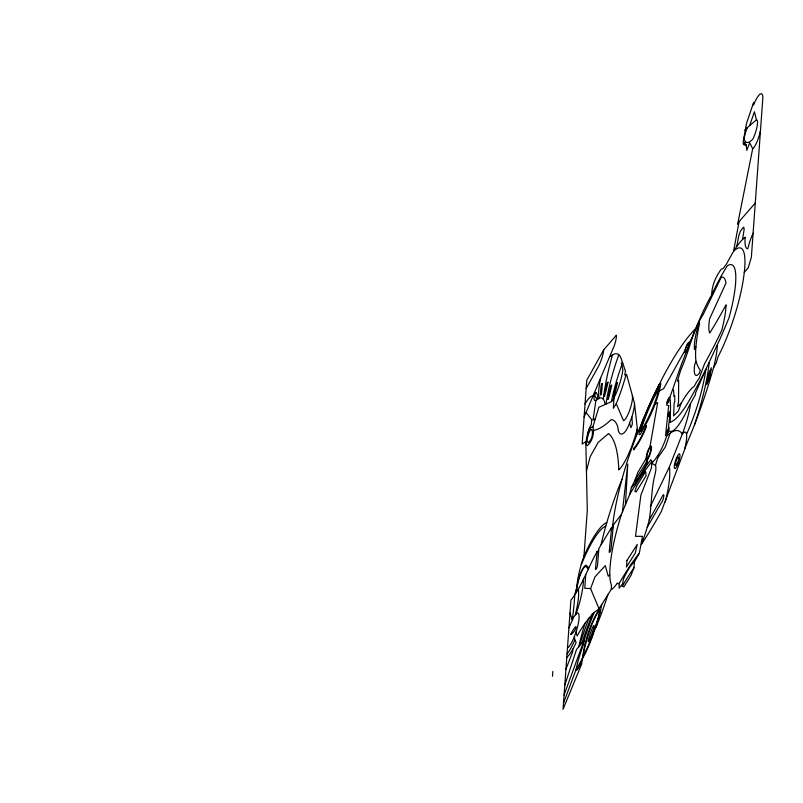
<?xml version="1.0" encoding="UTF-8"?>
<svg xmlns="http://www.w3.org/2000/svg" width="803" height="803" viewBox="0 0 803 803"><rect width="100%" height="100%" fill="white"/><g stroke="black" fill="none" stroke-linecap="round" stroke-linejoin="round"><path stroke-width="1.2" d="M693.28 334.801L695.83 328.477A91.151 20.085 -72.1 0 1 711.759 294.731A115.461 25.445 -72.1 0 1 727.297 265.863A63.598 14.012 -72.1 0 1 729.014 317.757A247.715 54.594 -72.1 0 1 719.207 340.763L705.887 369.239A247.715 54.594 -72.1 0 1 689.255 400.466A91.01 20.055 -72.1 0 1 669.712 422.298L669.752 415.773L668.487 427.648L669.2 427.748C665.697 440.174 660.929 453.645 651.775 463.261L651.404 468.008L640.864 495.24L635.514 536.334L642.47 536.314L639.339 553.116L634.38 562.03A38.504 8.482 -72.1 0 0 623.379 579.174L622.335 586.22L623.901 586.903L631.068 575.309L633.968 567.751L634.38 562.03M625.417 505.348L627.775 464.034L622.355 512.304M640.413 431.301C644.106 415.733 650.831 400.587 659.002 386.835L659.574 386.765C655.87 402.323 649.145 417.48 640.985 431.231L640.413 431.301A61.269 13.5 -72.1 0 1 659.484 388.21M694.384 332.171L692.226 337.29A11.854 2.61 -72.1 0 1 689.386 342.389L689.044 345.029M647.369 460.932L635.334 479.532L631.278 487.722L629.733 494.387L621.462 514.332L613.372 524.871A2.519 0.552 -72.1 0 1 612.127 528.685A2.519 0.552 -72.1 0 1 611.665 527.36L598.867 548.489L597.583 564.81A2.881 0.632 -72.1 0 1 596.378 568.705A2.881 0.632 -72.1 0 1 595.455 568.634L597.221 551.5C587.836 567.57 582.526 585.528 570.923 600.172L563.064 709.25L581.743 663.87L582.095 659.032L583.199 657.145A42.298 9.325 -72.1 0 0 594.933 629A34.208 7.538 -72.1 0 0 599.419 615.008L599.901 611.515L599.781 609.557L599.078 609.276C590.205 623.941 584.594 641.306 582.516 658.309L575.982 669.812L563.505 703.147M585.748 574.456L584.775 588.278L590.596 588.599L599.038 608.794L592.524 613.883L585.126 623.088A106.709 23.518 -72.1 0 0 577.146 635.986L576.022 632.051L577.367 627.494A18.288 4.035 -72.1 0 0 576.815 613.301L573.673 617.095L568.925 627.906M552.484 676.277L552.835 671.438M572.87 649.065L572.68 651.705L565.954 669.21M570 612.96L572.218 619.856A136.64 30.112 -72.1 0 0 574.707 594.852L576.935 586.943A34.378 7.578 -72.1 0 1 583.982 556.077L587.284 510.337L585.809 441.59L586.361 444.641L587.445 445.605C592.273 441.399 594.692 433.008 592.885 426.835L592.253 426.624C587.716 429.886 586.832 436.471 586.07 441.69M622.747 363.257L621.291 362.956L622.887 369.671A23.749 5.23 -72.1 0 1 614.064 397.766L613.301 408.325L616.282 403.708A59.462 13.109 -72.1 0 0 625.888 375.362L626.531 374.218L634.47 403.176L637.201 427.377L637.251 433.72A96.731 21.32 -72.1 0 0 623.198 474.964L620.91 483.296A96.731 21.32 -72.1 0 0 612.408 528.203M639.339 553.116A195.982 43.191 -72.1 0 0 619.243 583.359L619.093 588.157L622.496 584.022M631.278 487.722L632.443 486.518A93.851 20.687 -72.1 0 0 646.596 465.389L650.892 459.697L651.906 461.504L651.775 463.261L655.429 465.489A14.193 3.132 -72.1 0 1 654.254 477.534C651.183 491.546 651.635 506.02 649.215 519.973A46.885 10.329 -72.1 0 1 641.356 544.364A296.779 65.404 -72.1 0 0 661.341 511.421L687.278 442.463A139.702 30.785 -72.1 0 0 713.425 367.975L716.256 362.876L718.033 356.773A67.472 14.866 -72.1 0 0 744.251 272.448L748.286 267.65L751.367 257.271L762.85 97.745A20.517 4.517 -72.1 0 0 753.435 105.063L753.626 102.423L746.449 123.622L743.688 139.019A9.646 2.128 -72.1 0 0 743.698 144.691L745.114 142.141L744.923 144.781A2.861 0.632 -72.1 0 0 746.097 144.309L746.81 150.372L749.691 142.763L752.682 148.736L737.626 224.218L739.051 221.668L755.272 203.059M655.429 465.489L658.47 455.281M711.759 294.731C711.789 285.456 715.854 276.634 721.194 269.226L723.212 268.433L726.273 264.348L733.601 251.188A89.163 19.653 -72.1 0 1 745.224 237.116A35.493 7.819 -72.1 0 0 747.854 248.789A18.63 4.105 -72.1 0 1 753.094 233.191M599.038 608.794L611.234 589.482L611.535 585.407A74.027 16.311 -72.1 0 1 621.462 514.332M613.372 524.871L611.123 548.278A2.56 0.562 -72.1 0 1 610.049 551.731A2.56 0.562 -72.1 0 1 609.236 551.671L611.665 527.36M594.581 392.526A14.334 3.162 -72.1 0 0 595.946 400.275L592.995 420.18A20.687 4.557 -72.1 0 1 595.254 419.046M742.554 239.495L744.17 229.096L743.708 227.088L740.507 230.983L738.981 235.118L736.712 246.561M646.596 465.389L647.72 458.935M649.988 446.689L657.687 402.594L654.887 404.1M739.051 221.668L733.601 251.188A67.061 14.775 -72.1 0 1 744.251 272.448M688.482 346.424L688.854 343.222A6.364 1.405 -72.1 0 0 685.461 349.315L685.19 350.961A5.129 1.134 -72.1 0 0 686.174 351.573L686.545 351.292M575.46 593.698L577.357 586.18A12.597 2.78 -72.1 0 1 581.272 572.409A12.597 2.78 -72.1 0 1 586.08 566.617L588.318 569.026M695.83 328.477A184.871 40.742 -72.1 0 0 662.365 378.183L656.452 389.947A176.73 38.945 -72.1 0 0 642.43 421.013L639.278 431.492L639.088 434.604L640.212 434.463C649.537 418.795 657.627 401.45 660.889 383.463L659.283 384.256L652.187 398.87L637.251 433.72M586.441 471.03L590.125 456.827L598.155 442.393L608.564 433.54A219.42 48.361 -72.1 0 1 618.782 469.936A36.958 8.15 -72.1 0 0 637.211 429.023M622.024 479.23A94.784 20.888 -72.1 0 0 606.797 522.602L605.221 528.153A94.784 20.888 -72.1 0 0 601.096 544.464M592.885 426.835L598.827 407.282L611.424 401.62A8.743 1.927 -72.1 0 0 614.064 397.766M564.8 685.15L576.564 649.386L583.942 640.744A92.496 20.386 -72.1 0 1 594.25 612.217M634.47 403.176A17.636 3.885 -72.1 0 1 631.871 417.018L628.418 426.022A17.636 3.885 -72.1 0 1 623.78 433.048A43.362 9.556 -72.1 0 1 617.898 427.497A106.909 23.558 -72.1 0 0 611.183 419.608A226.898 50.007 -72.1 0 1 594.591 430.147L593.618 430.538M669.712 422.298A113.745 25.064 -72.1 0 0 669.883 397.294L679.649 369.36A198.933 43.844 -72.1 0 1 685.842 353.069L692.226 337.29M598.566 549.975L597.402 552.113L597.221 551.5M749.631 125.639L754.439 111.778L756.446 119.838A12.446 2.74 -72.1 0 1 757.109 126.282A12.446 2.74 -72.1 0 1 752.993 138.869A51.583 11.372 -72.1 0 1 744 138.778A14.042 3.092 -72.1 0 1 747.322 127.607L756.446 119.838M684.718 448.526A20.818 4.587 -72.1 0 0 682.289 434.072A113.785 25.074 -72.1 0 0 670.174 433.168L665.336 446.99L658.34 457.037M567.5 647.72L567.761 647.68A18.288 4.035 -72.1 0 0 574.416 636.498L576.022 632.051M564.097 694.996L583.942 640.744L583.721 643.825A40.461 8.913 -72.1 0 0 575.982 669.812A9.947 2.188 -72.1 0 0 582.095 659.032M681.215 403.216L677.461 406.699L678.535 402.042L678.655 380.16L677.32 381.244L680.693 370.243A55.718 12.276 -72.1 0 0 688.864 348.452A38.865 8.562 -72.1 0 1 703.287 314.334L721.315 277.115A55.016 12.125 -72.1 0 1 726.002 283.058L709.651 318.731A33.445 7.368 -72.1 0 0 709.711 333.034A265.432 58.499 -72.1 0 0 726.053 304.799A43.643 9.616 -72.1 0 1 722.058 329.079L722.198 329.401A219.902 48.461 -72.1 0 1 704.572 363.739L699.112 378.514A26.579 5.862 -72.1 0 0 694.274 386.233A73.354 16.17 -72.1 0 0 681.215 403.216L678.274 411.156L673.637 415.854L674.129 403.216L674.821 401.53L674.701 395.688L674.058 396.511L673.506 389.826M590.596 588.599L594.993 576.835L605.301 565.633L608.222 576.203L609.818 574.807M695.98 361.32L694.685 364.692A26.027 5.731 -72.1 0 0 697.436 375.091L699.212 373.556L700.336 370.223A200.519 44.195 -72.1 0 1 695.98 361.32A78.112 17.214 -72.1 0 1 695.93 346.836A85.369 18.81 -72.1 0 1 699.594 323.007L698.299 325.345A30.163 6.645 -72.1 0 0 694.475 349.395L695.93 346.836M650.34 506.522L669.391 466.934L682.289 434.072A35.994 7.93 -72.1 0 0 690.54 403.518M584.112 417.028L614.205 345.902A10.218 2.248 -72.1 0 0 616.353 335.242L603.756 349.747L586.752 380.301L582.165 444.079L585.809 441.59M686.404 351.634L688.703 345.892M601.768 604.468A33.927 7.478 -72.1 0 1 594.933 629L597.111 624.533M595.846 627.555L597.984 622.405A81.705 18.007 -72.1 0 0 607.791 594.933M581.252 564.499L586.16 553.568A66.539 14.665 -72.1 0 1 605.783 526.186M586.16 388.491L597.924 367.372A13.149 2.901 -72.1 0 0 603.756 349.747M689.386 342.389A7.388 1.626 -72.1 0 0 684.899 350.449L663.639 388.642L659.614 390.87M649.215 519.973L661.692 497.569A4.356 0.964 -72.1 0 1 663.86 495.963A4.356 0.964 -72.1 0 1 661.311 502.839L647.188 527.34M582.516 658.309L583.59 656.432M629.733 494.387L631.64 491.185A257.331 56.712 -72.1 0 1 651.906 461.504M686.174 352.236L685.993 352.477A6.153 1.355 -72.1 0 1 684.899 350.449M744.803 130.176L747.322 127.607M595.946 400.275L600.212 397.876A59.914 13.199 -72.1 0 1 605.131 404.451M609.879 356.753L613.753 354.233A82.96 18.288 -72.1 0 1 618.842 354.806L619.625 355.629A82.96 18.288 -72.1 0 1 621.452 359.503L625.507 371.247L624.714 374.85L625.888 375.362M670.174 433.168L666.39 436.159L665.587 435.447L668.698 405.495L666.701 405.254L666.922 402.173L668.929 397.515L669.883 397.294M588.82 567.982L586.632 565.633A13.781 3.041 -72.1 0 0 581.372 571.465A13.781 3.041 -72.1 0 0 576.935 586.943M586.08 412.431L591.66 419.668L591.309 424.506A7.739 1.706 -72.1 0 0 587.495 434.413M574.416 636.498L574.818 639.931L576.173 642.4A34.308 7.558 -72.1 0 1 566.798 657.376M616.282 403.708L623.479 420.621A13.751 3.031 -72.1 0 0 629.793 409.942A13.751 3.031 -72.1 0 0 632.342 395.397M629.642 423.221L630.817 427.497A2.67 0.592 -72.1 0 0 632.011 424.998A2.67 0.592 -72.1 0 0 632.282 422.609L631.871 417.018M592.865 396.541L592.805 396.16A30.825 6.795 -72.1 0 0 585.046 403.989M717.26 345.109A38.403 8.462 -72.1 0 1 713.425 367.975M611.234 589.482A36.677 8.08 -72.1 0 0 617.397 582.888A14.835 3.272 -72.1 0 0 619.243 583.359M599.239 398.117A34.117 7.518 -72.1 0 1 600.664 378.303M603.344 399.292A84.365 18.589 -72.1 0 1 612.528 354.836M574.818 639.931A29.771 6.565 -72.1 0 1 567.059 653.873M583.982 556.077A70.313 15.498 -72.1 0 1 606.797 522.602M606.034 404.05A62.684 13.812 -72.1 0 1 618.842 354.806M668.979 430.83A52.556 11.583 -72.1 0 0 688.593 407.011L695.438 394.705L695.569 392.948L705.887 369.239A61.761 13.611 -72.1 0 1 695.007 412.852L692.999 418.453A61.761 13.611 -72.1 0 1 686.545 434.222M760.481 130.608A13.701 3.021 -72.1 0 1 752.682 148.736M709.23 362.384A85.7 18.891 -72.1 0 1 694.495 424.797M579.244 646.254A175.466 38.674 -72.1 0 1 583.962 632.031L584.775 629.672A175.466 38.674 -72.1 0 1 588.92 617.989M578.772 646.796A62.393 13.751 -72.1 0 1 585.126 623.088M578.321 589.322A38.755 8.542 -72.1 0 1 575.35 614.656M583.46 578.321A38.203 8.421 -72.1 0 1 576.082 613.974M611.424 401.62A59.573 13.129 -72.1 0 1 621.783 365.014M622.335 586.22A204.454 45.058 -72.1 0 1 633.968 567.751M669.391 466.934A55.909 12.326 -72.1 0 1 665.296 502.086M581.914 643.113A97.354 21.46 -72.1 0 1 592.524 613.883M667.343 402.755C669.511 403.959 669.471 394.303 667.343 402.755M706.459 383.372L706.63 384.647L709.31 378.655L711.348 367.724L708.668 373.716L706.459 383.372M707.172 382.077L707.232 382.75L709.45 376.677L710.745 369.621L707.172 382.077M626.942 560.464L626.46 567.069L635.213 553.197L637.251 544.444L626.942 560.464M635.334 479.532L635.163 481.87A84.074 18.529 -72.1 0 0 645.592 465.83L646.596 461.233L646.194 458.523L637.823 472.395L635.334 479.532M587.334 438.036L587.204 440.967L588.288 442.774C591.801 439.924 593.347 433.891 591.921 429.625L590.787 429.725L589.402 431.542L587.334 438.036M570.622 634.46C576.183 632.473 579.455 617.989 570.622 634.46M583.63 652.187L583.259 655.72L583.701 654.957A40.12 8.843 -72.1 0 0 593.598 631.57L595.023 627.374A32.06 7.066 -72.1 0 0 598.536 616.413L599.088 613L598.516 611.364C590.797 623.63 587.113 638.204 583.63 652.187M588.338 640.764L588.358 641.848A15.648 3.453 -72.1 0 0 592.223 632.724L592.775 631.088A12.507 2.76 -72.1 0 0 594.15 626.812C594.411 620.448 588.268 639.027 588.338 640.764M633.898 448.215L633.567 449.891L634.551 448.726A48.521 10.69 -72.1 0 0 645.492 429.063L646.415 425.72A46.594 10.268 -72.1 0 1 633.898 448.215M636.588 486.136L634.872 491.356L636.167 491.938L646.144 475.647L645.602 471.602L636.588 486.136M595.746 392.476L594.822 394.795A46.333 10.208 -72.1 0 0 596.94 398.609L597.894 396.602A46.444 10.238 -72.1 0 0 595.746 392.476M602.17 383.473L601.226 385.069A46.333 10.208 -72.1 0 0 600.524 395.126L601.377 394.082A46.444 10.238 -72.1 0 0 602.17 383.473M608.001 382.198L607.279 382.619A46.333 10.208 -72.1 0 0 603.946 396.25L604.478 396.451A46.444 10.238 -72.1 0 0 608.001 382.198M611.695 385.229L610.973 385.651A46.333 10.208 -72.1 0 0 607.65 399.282L608.172 399.482A46.444 10.238 -72.1 0 0 611.695 385.229M617.447 382.73L616.734 383.161A46.333 10.208 -72.1 0 0 613.402 396.782L613.934 396.983A46.444 10.238 -72.1 0 0 617.447 382.73M667.614 432.927A2.56 0.562 -72.1 0 0 668.628 428.822A2.56 0.562 -72.1 0 0 666.992 431.763A2.56 0.562 -72.1 0 0 667.614 432.927M648.513 456.556A5.24 1.154 -72.1 0 0 650.691 448.064A5.24 1.154 -72.1 0 0 647.359 453.815A5.24 1.154 -72.1 0 0 648.513 456.556M668.839 416.014A2.56 0.562 -72.1 0 0 669.843 411.909A2.56 0.562 -72.1 0 0 668.206 414.85A2.56 0.562 -72.1 0 0 668.839 416.014M677.29 465.389A7.689 1.696 -72.1 0 0 679.489 453.906A7.689 1.696 -72.1 0 0 674.54 464.345A7.689 1.696 -72.1 0 0 677.29 465.389M648.392 457.931A7.177 1.586 -72.1 0 0 651.363 446.317A7.177 1.586 -72.1 0 0 646.806 454.177A7.177 1.586 -72.1 0 0 648.392 457.931M677.21 463.622A4.437 0.974 -72.1 0 0 678.475 456.997A4.437 0.974 -72.1 0 0 675.624 463.02A4.437 0.974 -72.1 0 0 677.21 463.622"/></g></svg>
